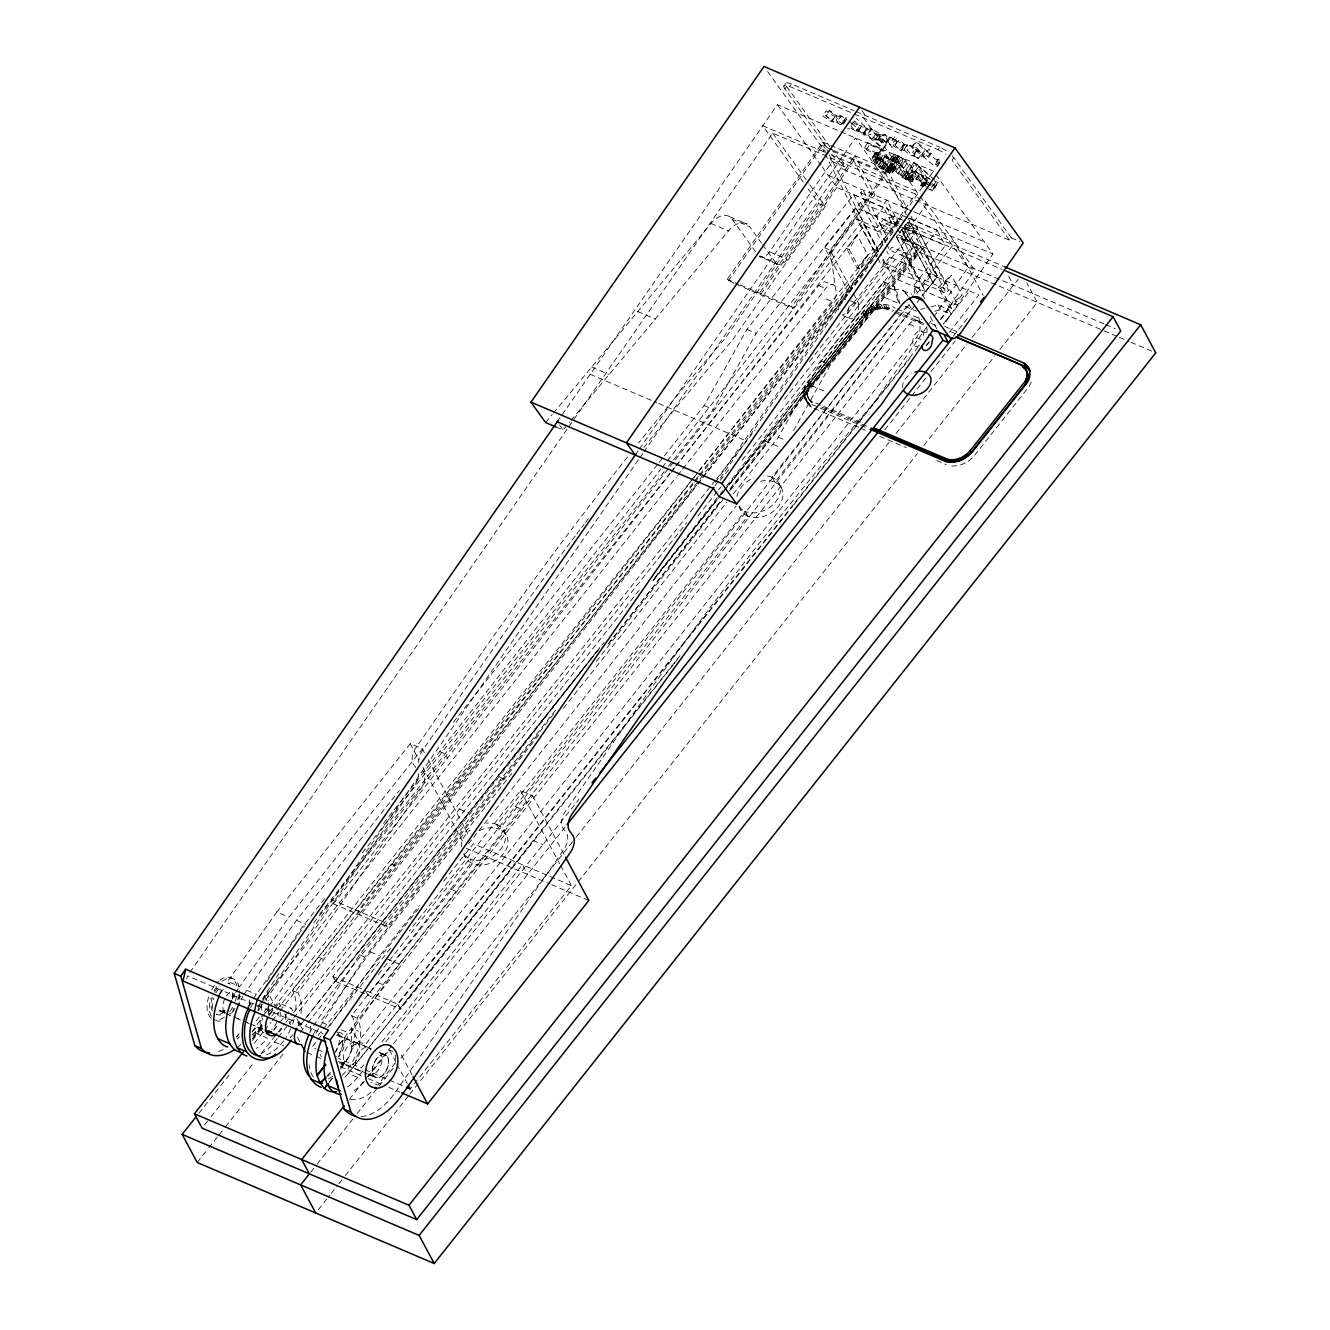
<?xml version="1.0" encoding="UTF-8"?>
<svg xmlns="http://www.w3.org/2000/svg" width="1330" height="1330" viewBox="0 0 1330 1330"><rect width="100%" height="100%" fill="white"/><g stroke="black" fill="none" stroke-linecap="round" stroke-linejoin="round"><path stroke-width="0.75" stroke-dasharray="5 3.75" d="M858.814 427.395L811.317 407.146C803.353 401.577 800.909 389.358 807.859 381.926L862.854 312.5C871.15 304.071 885.098 301.378 895.273 308.211M807.26 402.973L805.681 395.559L809.854 385.667L864.866 316.241C871.266 309.99 880.859 306.415 889.703 308.726L887.709 305.002M860.593 422.192L811.383 401.211C804.883 397.271 805.664 387.878 810.286 382.774L864.999 313.73C872.38 306.233 884.766 304.387 893.644 310.588M811.383 401.211L812.381 403.09C805.897 399.15 806.662 389.74 811.3 384.653L866.013 315.609C872.846 308.76 884.267 306.166 892.763 311.652M916.22 175.793C913.062 166.134 903.486 156.042 893.178 154.513L892.729 155.144C896.004 164.77 905.398 174.895 915.738 176.425L912.297 181.362C901.956 179.833 892.58 169.708 889.304 160.082L893.178 154.513M877.185 140.315L880.61 135.377M891.931 160.98C919.379 172.717 910.634 196.541 891.931 160.98C897.883 147.181 911.399 168.179 913.344 174.828L909.521 180.149M268.344 1002.803L268.56 1014.69L272.899 1008.872M351.586 1050.085L351.386 1028.173L909.238 324.154A11.205 6.55 -66.9 0 1 920.061 324.62L919.978 329.757A11.205 6.55 -66.9 0 1 916.403 337.537L351.586 1050.085A12.502 7.298 -66.9 0 1 347.612 1058.763L340.264 1068.14M926.927 332.716L927.01 327.579M676.371 465.716L864.334 225.618L879.246 232.019L885.68 223.806L893.012 221.462L893.61 216.275L903.851 220.63M730.12 488.642L918.099 248.544L903.137 242.21L909.554 233.98L916.885 231.636L917.484 226.449L905.547 221.345M186.815 979.079L187.53 975.854L322.891 1033.56M257.904 1011.133L258.968 1006.311M335.609 1052.529L337.853 1046.461L351.386 1028.173L358.335 1031.149M849.288 306.233L847.792 310.272A8.329 4.871 -66.9 0 1 842.422 314.911M1031.199 382.159L1029.287 386.315L974.275 455.741C968.09 463.222 957.733 467.661 948.091 465.45M889.92 172.667L893.66 166.184C889.521 163.457 891.682 161.695 894.807 165.136C898.914 170.09 889.055 176.042 885.115 170.755C873.394 166.267 864.982 147.913 884.666 163.058L888.091 158.12L881.84 150.007L869.571 144.787L867.775 142.775L864.35 147.73L866.146 149.725L878.399 154.945L884.666 163.058M888.091 158.12C862.621 140.298 883.968 170.007 895.805 167.663M248.361 1008.057L252.318 1000.343M312.866 1035.555L316.823 1027.857M892.364 172.601L896.021 167.264M859.812 269.242L849.238 249.508L857.152 234.994L867.725 254.728L859.812 269.242L857.135 268.095L846.545 248.378L857.152 234.994M664.318 455.924L704.185 405.584L746.911 329.391L853.561 194.695L883.436 207.414L891.582 222.609L898.415 225.585M673.579 459.864L713.445 409.524L756.172 333.331L855.589 207.763L876.204 216.541L884.35 231.719L891.183 234.629M733.312 494.012L778.366 437.188L821.125 361.012L920.643 235.493L900.061 226.699M793.578 430.504L830.369 364.969L937.135 230.323L836.919 187.48L822.09 166.832M253.282 998.847L304.52 925.979M218.851 994.923L222.526 990.268M266.831 981.49L300.381 929.57L325.95 896.902M262.143 999.362L278.918 973.41M313.681 1025.746L359.532 954.79L592.249 657.519M538.8 734.941L364.902 957.085L319.05 1028.04A38.753 22.643 -66.9 0 0 316.041 1033.227M927.958 184.155L923.037 182.06L915.339 171.354L918.781 166.416L926.461 177.106L920.692 185.336L923.818 186.433L920.826 181.612L915.738 178.952L919.163 173.997L923.752 175.959L920.31 180.897L915.738 178.952M919.163 173.997L924.267 176.674L927.426 181.229L924.117 180.398L924.633 181.113L935.821 185.884L932.397 190.822L920.692 185.336M783.852 86.234L785.565 83.757M826.928 147.397L784.949 88.96L786.662 86.5A12.502 3.392 34.8 0 1 791.3 83.94L854.093 110.706M784.949 88.96A12.502 3.392 34.8 0 1 789.588 86.4L791.3 83.94M557.22 421.826L777.435 104.688L933.444 171.188L992.945 253.98L944.25 324.104M189.891 972.446L567.744 428.277M568.941 426.564L772.663 133.166L915.555 194.08L920.327 200.73M733.994 283.323L727.178 279.333L822.854 142.044L887.376 169.542L907.725 209.791M728.308 280.896L821.641 146.483L825.431 148.096M854.242 121.13L848.823 128.96L847.642 128.528M776.953 263.972L759.496 256.524A12.502 7.298 -66.9 0 0 769.605 251.819L832.297 161.529L828.706 156.524M635.225 455.076L638.766 449.989M639.514 448.892L855.439 137.938L906.129 208.494M863.336 133.116L866.844 128.112L856.404 118.42M261.345 1002.887L642.739 453.613M643.936 451.901L844.101 163.623L840.793 159.018M258.569 1010.268L264.487 1001.739M265.668 1000.044L414.677 785.448A12.502 7.298 -66.9 0 0 418.285 773.611M808.008 188.677L818.715 203.59L725.382 338.003A2848.328 1664.345 -66.9 0 0 638.616 442.99M952.197 155.893A12.502 3.392 34.8 0 1 953.743 157.721L1011.315 237.837L1009.603 240.314L842.522 169.093L844.251 166.616L831.051 148.262M759.779 255.909L775.506 262.609A12.502 7.298 -66.9 0 0 787.077 259.267L836.919 187.48M252.135 1031.797L261.594 1018.165M262.775 1016.469L268.693 1007.957M269.874 1006.245L421.261 788.241A12.502 7.298 -66.9 0 0 423.422 771.832L421.211 768.757M809.737 184.754L825.282 206.383L731.949 340.796A2848.328 1664.345 -66.9 0 0 641.409 450.521M866.146 149.725L869.571 144.787M872.098 157.904L875.755 152.401M872.862 157.056L876.304 152.119M872.231 158.702L875.672 153.765M873.727 157.04L877.152 152.102M874.874 157.322L878.315 152.368M894.043 154.28L886.877 164.837L878.265 153.648L881.69 148.711L867.775 142.775M873.577 161.063L877.002 156.109M891.183 162.892L887.492 167.979L890.219 171.121L889.637 171.853L882.522 168.544L876.636 162.526L875.123 159.201L878.814 153.914L890.319 159.883L881.69 148.711M875.123 159.201L881.84 150.007M875.406 160.498L878.814 153.914M875.921 158.769L880.177 153.981M874.808 162.642L878.232 157.688M876.753 158.935L877.883 159.351L881.308 154.396M876.636 162.526L880.061 157.588L878.831 155.56M876.171 164.155L879.612 159.218M879.895 159.633L883.336 154.679M877.883 159.351L879.695 160.198L883.137 155.261M877.7 165.635L881.125 160.697M878.798 165.203L884.866 156.258M882.023 161.013L885.448 156.059M894.924 144.87L900.077 150.39C909.221 146.899 893.993 135.344 893.211 145.851L901.441 151.055L904.865 146.117C897.517 133.216 898.465 144.571 891.748 147.331C889.803 141.545 876.071 140.847 885.115 134.729L889.072 139.384L885.647 144.322L877.401 139.118M896.902 140.93C896.071 151.038 882.156 141.08 891.216 137.322L896.353 142.809M879.363 167.065L882.804 162.127M886.877 164.837L883.286 162.493L886.728 157.555M881.225 167.53L884.666 162.593L880.061 157.588M881.175 168.411L884.6 163.474M882.522 168.544L888.872 159.351M883.087 169.642L886.512 164.704M883.818 169.442L887.26 164.504L893.843 166.832M889.803 162.576L895.289 154.463M885.148 170.207L888.59 165.269M885.115 170.755L888.556 165.818M892.297 160.581L895.722 155.627M891.981 161.761L895.373 156.026M833.794 150.573L885.032 172.418L886.162 173.981L792.83 308.41L791.699 306.831L887.376 169.542M893.045 160.564L896.952 155.061M887.758 168.661L894.242 159.467M886.495 170.855L891.948 163.141M888.34 169.359L891.765 164.421M894.209 160.947L897.634 156.009M887.26 171.753L892.945 163.656M889.072 170.007L892.497 165.07M888.224 171.504L891.649 166.566M889.304 160.082L890.601 159.218L895.522 160.963L898.947 156.026M895.472 161.595L898.897 156.657M892.58 172.202L890.502 169.309L895.738 161.711M889.637 171.853L893.66 166.184M891.366 170.074L894.807 165.136M896.852 162.509L900.294 157.572M895.522 160.963L897.584 162.227L901.009 157.273M891.998 170.805L895.423 165.868M894.109 169.026L897.551 164.072M891.798 172.817L895.888 166.649M898.382 163.723L901.807 158.785M912.297 181.362L912.33 178.253L909.787 174.097L899.728 163.756L903.153 158.802M900.028 165.203L903.469 160.265M896.054 171.271L899.479 166.317M901.94 165.568L905.364 160.614M898.099 173.382L901.54 168.445M904.117 167.563L907.559 162.609M900.277 175.361L903.702 170.423M902.006 175.643L905.447 170.706L895.406 156.824M906.162 169.642L909.587 164.704M902.455 177.139L905.896 172.202M903.585 177.073L907.01 172.135L905.447 170.706M920.31 180.897L910.501 167.231L913.926 162.293L930.485 175.726M908.041 171.819L911.466 166.882M904.566 178.636L907.991 173.698M905.082 178.253L908.506 173.316L907.01 172.135M910.501 167.231L912.197 167.946L915.622 163.008M909.787 174.097L913.211 169.159M906.478 179.184L909.903 174.23L913.344 174.828M906.561 179.866L912.463 171.62M907.792 179.849L911.216 174.912M909.703 177.971L913.128 173.033M908.473 180.797L914.741 171.437M909.986 179.051L913.411 174.114M934.724 179.966L918.947 166.483L915.505 171.437L931.299 184.903M910.152 181.395L915.755 173.316M911.416 181.578L916.254 174.762M916.254 179.65L919.678 174.712M854.276 113.981L937.999 149.675L939.712 147.198A12.502 3.392 34.8 0 1 947.675 151.919M920.826 181.612L924.267 176.674M715.374 482.358L915.555 194.08M921.191 186.05L926.977 177.821L932.663 180.248M922.205 186L925.647 181.046M715.124 485.616L933.444 171.188M923.203 186.35L927.077 180.597L912.197 167.946M923.818 186.433L927.426 181.229M931.166 187.68L933.444 184.371L935.821 185.884M932.879 186.25L936.303 181.312M953.743 157.721L952.014 160.182L1009.603 240.314M932.397 190.822L935.323 185.169M934.907 187.613L937.916 182.077L934.907 187.613L923.535 182.775L926.362 186.682M926.811 326.848L874.824 401.71A2848.328 1664.345 -66.9 0 0 621.925 729.954L565.15 811.716A12.502 7.298 -66.9 0 0 562.989 828.125L566.297 832.73A12.502 7.298 -66.9 0 1 564.136 849.155L395.01 1092.711A56.159 32.818 -66.9 0 1 359.034 1116.552M927.991 325.135L932.712 318.336M933.909 316.64L968.157 267.297L921.524 202.393M940.476 319.433L974.74 270.09L923.569 198.901M243.789 994.857A43.192 25.237 -66.9 0 1 246.881 990.368L296.44 920.377L399.349 790.452M257.704 1006.843L262.193 1000.492M263.323 998.913L676.222 477.138M276.806 911.998L227.629 981.374L239.716 986.528L288.976 917.185L422.391 748.823L410.222 743.636L276.806 911.998L288.976 917.185M338.618 1056.785A43.192 25.237 -66.9 0 1 350.056 1033.56L399.233 964.184L532.648 795.822L520.479 790.635L409.258 930.983M511.95 773.279L370.372 951.881L320.646 1021.806L329.906 1025.746L379.632 955.838L419.532 905.497M236.507 1036.935L238.935 1033.676M252.584 1038.464L262.559 1025.513A12.502 7.298 -66.9 0 1 253.282 1025.114M329.358 1081.955L333.115 1077.101M340.596 1067.375L347.612 1058.763M903.137 242.21L900.792 237.954L907.21 229.724L917.484 226.449M383.506 823.403L660.977 468.975M662.257 467.345L666.097 462.441M667.377 460.812L856.62 219.068L876.902 227.763L879.246 232.019M319.666 914.092L328.51 902.787M553.662 714.027L387.163 926.727L333.381 903.802L331.037 899.546L668.907 467.994M670.187 466.365L674.027 461.46M675.308 459.831L861.99 221.362L878.382 251.121L297.77 992.745L299.416 995.638A38.753 22.643 -66.9 0 1 300.647 1015.937M333.381 903.802L669.971 473.879M671.251 472.25L675.091 467.345M893.61 216.275L883.336 219.55L876.902 227.763M252.351 1038.996L262.143 1026.511M295.775 1009.886A38.753 22.643 -66.9 0 0 294.046 993.344L292.384 990.451L692.714 479.132M693.994 477.487L697.834 472.599M699.115 470.953L873.012 248.826L856.62 219.068M698.217 476.339L357.936 911.017L360.28 915.273L696.737 485.5M699.497 474.71L895.273 224.637L899.18 223.39M698.017 483.871L701.858 478.966M703.138 477.337L878.033 253.93M654.892 577.486L718.832 495.807M720.112 494.178L725.232 487.644M726.513 486.015L915.755 244.288L921.125 246.565L937.517 276.324L922.172 295.925M608.658 643.803L721.176 500.063M596.339 661.442L722.922 499.731M730.602 489.939L921.125 246.565M340.447 1069.137A38.753 22.643 -66.9 0 0 353.198 1018.564L351.552 1015.671L909.122 303.44M916.802 293.631L932.147 274.03L915.755 244.288L900.792 237.954M342.043 1075.338A38.753 22.643 -66.9 0 0 358.568 1020.841L356.922 1017.965L915.772 304.088M917.052 302.459L920.892 297.554M329.258 1082.188L332.932 1077.516M368.127 1076.835L389.308 1049.968L392.782 1051.448M896.304 236.806L925.747 291.619L937.068 277.122L904.516 263.274L727.693 486.431L886.096 286.532L883.536 281.744L740.411 462.375M849.089 293.265L824.667 247.746L860.593 202.409L900.211 219.3M453.364 722.257L657.885 464.037M659.165 462.408L663.022 457.537M853.561 194.695L861.774 210.007L830.053 250.04L836.404 294.13A11.205 6.55 -66.9 0 1 832.846 301.91L696.305 474.278M362.309 852.863L667.145 467.977M668.425 466.365L672.282 461.493M313.697 922.937L674.426 467.678M675.723 466.049L818.731 285.584L824.384 281.711L833.112 284.736M876.204 216.541L883.436 207.414M677.502 475.508L681.376 470.637M682.656 469.008L825.664 288.527A11.205 6.55 -66.9 0 1 836.487 288.992M884.35 231.719L891.582 222.609L861.774 210.007M857.135 268.095L867.725 254.728M689.854 482.408L275.061 1005.962L267.829 992.463L268.244 1000.759M691.151 480.778L695.008 475.907M252.7 1036.004A41.446 24.223 -66.9 0 0 255.294 1032.961L262.791 1023.485M269.042 1015.588L274.047 1009.287M275.293 1007.708L279.051 1002.97L291.22 1008.157L293.115 1011.698M252.401 1040.542L262.725 1027.508M271.752 1016.12L275.626 1011.249M276.906 1009.62L693.412 483.97M694.709 482.341L698.582 477.453M699.863 475.824L894.575 230.09M198.885 1113.243L231.088 1072.579M254.279 1043.318L263.307 1031.93M264.587 1030.301L271.037 1022.172M272.318 1020.542L278.768 1012.413M280.048 1010.783L696.238 485.55M697.535 483.921L701.392 479.049M702.689 477.42L866.329 270.904M904.6 226.482L907.758 222.509L954.907 242.625L983.219 295.426M853.976 302.375L889.87 257.039L886.944 251.57M204.654 1124.864L209.808 1118.347M211.104 1116.718L253.648 1063.019M261.395 1053.244L276.856 1033.726M278.153 1032.097L284.603 1023.95M285.884 1022.338L292.334 1014.192M293.631 1012.562L715.291 480.413M716.587 478.783L755.274 429.956M809.421 361.61L906.146 239.55L901.341 230.589M914.907 293.448L913.627 285.651L945.331 245.618L903.552 227.812L896.254 236.79L908.207 241.894L915.439 232.767L908.191 219.267M904.516 263.274L895.256 259.333L784.584 399.067M293.83 1017.716L686.629 522.773M720.145 480.446L730.453 467.429M364.553 993.743L335.526 981.374L332.966 976.586L641.126 587.677M697.851 516.073L717.202 491.668M718.483 490.038L721.076 486.78M304.437 1019.861L299.283 1026.361L301.877 1023.169M305.734 1018.231L599.78 647.494M655.241 577.569L717.153 499.531M724.883 489.773L886.096 286.532L896.57 290.987L899.546 302.392M335.526 981.374L604.069 642.457M652.997 580.695L719.962 496.19M721.259 494.561L726.413 488.06M307.047 1016.669L600.329 647.394M653.113 580.745L717.469 499.465M722.622 492.964L726.479 488.093M197.189 1162.47L207.497 1149.453M208.777 1147.823L217.804 1136.452M219.101 1134.822L224.255 1128.322M225.535 1126.693L283.523 1053.51M300.264 1032.379L306.715 1024.25M307.995 1022.62L556.688 708.774M608.226 643.72L721.608 500.629M729.339 490.87L918.747 251.835L904.633 225.501M563.438 708.341L726.878 502.142M468.443 843.802L472.3 838.931M473.58 837.302L736.138 506.082M318.086 1035.472L321.96 1030.584M323.257 1028.955L418.651 908.54M321.162 1035.787L312.151 1047.176L315.908 1048.788M327.612 1027.658L390.787 947.924M443.655 881.208L473.314 843.785L571.401 885.597L410.238 1089.004M924.849 298.868L918.997 287.945L954.907 242.625M464.037 853.245A23.192 17.057 -28.2 0 0 472.316 863.453L472.582 863.536A23.192 17.057 -28.2 0 0 503.372 853.86A23.192 17.057 -28.2 0 0 499.581 829.405L496.755 824.55L744.95 511.302A23.192 17.057 -28.2 0 0 773.894 503.787A23.192 17.057 -28.2 0 0 776.038 479.648L772.015 477.154L909.188 304.504M378.501 974.242L469.756 858.681A23.192 17.057 -28.2 0 1 463.705 853.96M479.415 830.552A23.192 17.057 -28.2 0 1 499.382 829.322L747.793 516.206L745.232 511.418A23.192 17.057 -28.2 0 1 738.383 505.45L740.943 510.221M760.544 481.31A23.192 17.057 -28.2 0 1 769.904 480.729L774.858 482.058L911.765 309.275L908.922 304.387M951.449 308.311L940.859 288.577L951.465 275.194L962.039 294.928L951.449 308.311L948.755 307.163L938.182 287.43L951.465 275.194M918.199 347.014L365.434 1044.499L358.502 1041.54L351.253 1028.024M672.847 665.266L400.563 1009.104L398.003 1004.316L792.564 506.364M793.844 504.752L909.886 358.285M940.842 319.233L948.573 309.474L938.099 305.002L926.461 307.912M680.079 655.607L348.31 1073.393A41.446 24.223 -66.9 0 1 344.354 1077.865M929.188 341.893L925.314 346.764L929.238 341.877M948.573 309.474L951.133 314.246L943.386 324.005L969.57 291.004M674.127 663.637L678.001 658.766M363.772 1064.831L361.195 1068.09L338.551 1058.447M381.81 1042.055L522.357 864.7L527.578 874.442M385.883 1041.806L579.082 799.147M949.321 332.184L978.83 294.961L937.035 277.106L925.481 291.503L896.254 236.79M953.411 336.091L967.525 318.286M349.374 1099.345L366.116 1078.198M366.415 1077.832L565.849 826.13M884.832 429.839L910.452 397.487M911.732 395.875L925.83 378.086M930.95 371.619L955.306 340.896M395.226 1063.052L377.72 1085.147L370.804 1082.204M310.671 1172.229L315.825 1165.712M317.122 1164.099L355.808 1115.272M357.088 1113.642L377.72 1087.608M379.017 1085.978L394.495 1066.444M400.929 1058.314L575.026 838.615M576.306 836.986L890.95 439.898M896.104 433.381L967.026 343.888M972.18 337.371L1018.448 278.984M318.269 1209.735L329.873 1195.088M331.153 1193.476L337.604 1185.346M338.884 1183.717L344.038 1177.216M345.334 1175.587L408.476 1095.903M409.756 1094.274L917.434 453.58M923.868 445.45L994.74 356.008M999.894 349.507L1037.267 302.342L1026.91 283.041M273.647 1030.218L278.668 1023.917M279.915 1022.338L291.22 1008.157M260.68 1053.875A41.446 24.223 -66.9 0 0 274.545 1041.955L277.122 1038.713M278.402 1037.101L292.55 1019.329M362.708 1070.883L357.571 1077.333L348.31 1073.393L533.696 840.76L542.956 844.716M236.557 1037.134L239.018 1034.058M885.88 242.659L860.643 192.75L862.987 189.874L887.742 238.818M896.686 226.965L884.533 202.941L886.877 200.065L900.709 227.43M889.62 250.04L891.965 247.164L915.855 257.355L913.511 260.231L889.62 250.04L886.811 244.504M911.432 217.106L948.44 290.289L946.096 293.165L881.591 265.668L883.918 262.791L882.073 259.134M545.599 422.541L552.199 414.611M553.513 413.031L711.018 223.473A25.004 14.613 -66.9 0 1 732.248 219.267L749.704 226.715L761.442 243.041M556.09 427.013L563.072 429.989L569.656 422.059M570.986 420.48L728.491 230.905A25.004 14.613 -66.9 0 1 749.704 226.715M719.098 496.489L723.055 491.734M724.368 490.155L884.5 297.421A25.004 14.613 -66.9 0 1 905.73 293.215L909.221 294.711M252.151 1031.914L256.274 1027.608L261.827 1029.969M326.964 1075.903L331.07 1071.598M298.535 1025.53L300.53 1023.535M268.893 1011.681L273.83 1007.109M948.755 307.163L962.039 294.928M237.089 1047.674L241.578 1043.767M252.068 1034.64L262.559 1025.513M327.596 1076.552L330.605 1073.942M341.095 1064.815L345.584 1060.891A12.502 7.298 -66.9 0 1 339.3 1063.003M351.918 1047.076L358.502 1041.54M836.038 116.259L832.746 115.644L826.13 110.856L822.705 115.793L829.421 120.814L833.511 122.111L836.936 116.275L830.552 110.889L829.056 110.739L825.631 115.693L831.965 121.047L835.423 115.943L829.538 111.022L826.096 115.959L832.613 121.196C833.528 109.26 849.188 120.897 840.261 124.887L836.188 120.166L839.629 115.228L846.429 118.802L842.987 123.74L842.289 122.759L845.714 117.821L847.177 117.988M880.144 135.061L875.672 133.549L871.898 129.11L868.008 133.715L871.449 128.777L880.111 133.781L881.059 135.976L877.617 140.914L872.28 138.669L875.705 133.732L884.018 140.082L887.177 143.607L883.253 148.86L859.13 129.559L862.555 124.621L867.875 130.34L864.434 135.278L856.254 130.107L859.845 125.12L866.512 129.658M887.492 167.979L890.502 169.309M896.653 140.914L889.82 136.624L886.395 141.562L887.093 142.543L890.535 137.605L883.735 134.031L880.31 138.968L884.367 143.69C893.295 139.7 877.634 128.046 876.719 139.999L871.3 134.862L868.457 134.047M844.035 123.274L847.094 118.52L852.247 124.006M894.89 222.825L899.279 221.412M906.811 227.912L911.216 226.499M847.493 291.519L848.972 291.054M920.643 309.375L924.516 308.41M934.84 311.253L940.676 309.79L951.133 314.246M866.761 128.162L875.489 134.264L872.048 139.201L865.032 132.136M772.281 477.287L767.344 475.957A23.192 17.057 -28.2 0 0 763.703 475.758M496.755 824.55L497.021 824.617A23.192 17.057 -28.2 0 1 500.812 849.072A23.192 17.057 -28.2 0 1 469.956 858.764L472.582 863.536L367.895 995.173L400.563 1009.104M897.933 234.629L906.279 238.17L903.935 233.914L899.18 231.886M897.168 309.009L921.79 319.466M931.249 323.473L936.935 325.883M950.185 331.519L955.854 333.93M895.389 311.137L923.835 323.406M894.641 312.45L924.849 325.268M855.988 111.52L939.712 147.198M789.588 86.4L852.38 113.166M854.542 121.18L860.759 127.314L857.335 132.252L849.105 127.048M864.35 147.73L878.265 153.648M926.461 177.106L929.737 178.503M934.558 181.063L938.348 182.675M930.019 189.326L931.881 190.124M831.898 149.775L820.51 144.92L824.234 152.268M833.029 151.337L886.162 173.981M823.669 151.72L762.788 125.768L803.237 182.06M831.283 154.962L918.814 192.268M832.297 161.529L844.251 166.616M1011.315 237.837L1019.844 241.478M828.125 175.244L911.848 210.921M913.743 211.736L984.15 241.744M860.643 192.75L884.533 202.941M909.221 218.303L992.945 253.98M905.597 224.554L1004.998 266.931M893.012 221.462L899.828 224.371M904.932 226.549L916.885 231.636M904.101 227.613L1001.989 269.342M883.336 219.55L900.393 226.815M902.089 227.546L907.21 229.724M885.68 223.806L894.226 227.447M901.025 230.356L909.554 233.98M906.146 239.55L1103.817 323.822M1105.696 324.62L1115.122 328.626M818.715 203.59L825.282 206.383M968.157 267.297L974.74 270.09M918.747 251.835L1102.254 330.056M1104.166 330.871L1117.533 336.573M1119.444 337.388L1129.004 341.461M1130.916 342.276L1155.77 352.866M873.012 248.826L878.382 251.121M932.147 274.03L937.517 276.324M889.87 257.039L895.256 259.333M883.918 262.791L948.44 290.289M846.545 248.378L849.238 249.508M938.182 287.43L940.859 288.577M824.667 247.746L830.053 250.04L851.533 290.09M918.997 287.945L913.627 285.651L918.498 294.761M883.536 281.744L894.009 286.216L896.57 290.987M729.621 216.724L747.094 224.172M903.103 290.688L911.848 294.412M894.009 286.216L897.467 299.499L900.759 300.896M711.018 223.473L728.491 230.905M884.5 297.421L900.227 304.121M905.065 306.432L916.503 311.303M769.605 251.819L787.077 259.267M944.832 326.515L957.068 331.735M916.686 320.364L923.635 323.34M818.731 285.584L825.664 288.527M909.238 324.154L916.171 327.113M921.108 330.904L926.661 333.265M850.535 300.829L859.346 304.653L852.513 291.918M825.897 298.967L832.846 301.927M916.403 337.537L923.352 340.513M842.937 315.642L850.352 318.801M727.178 279.333L738.566 284.188M740.461 284.986L791.699 306.831M735.906 284.138L792.83 308.41M746.911 329.391L756.172 333.331M821.125 361.012L830.369 364.969M637.802 311.569L655.274 319.017M811.3 385.534L827.011 392.234M821.84 407.113L869.172 427.296M805.265 399.249L809.305 403.406L858.698 424.47M860.61 425.284L868.207 428.509M860.71 428.21L866.412 430.637M879.712 436.307L906.295 447.645M936.702 460.596L946.195 464.652M704.185 405.584L713.445 409.524M778.366 437.188L785.764 440.346M591.7 367.063L609.173 374.511M765.199 441.011L779.164 446.963M590.221 374.295L656.804 402.691M658.716 403.505L746.23 440.812M439.764 751.533L445.134 753.827L447.479 758.083M504.269 779.031L498.9 776.737L501.244 780.993M456.157 781.292L461.527 783.586M515.292 806.495L520.662 808.79M459.764 809.255L469.025 813.195M466.365 848.341L549.839 883.918M551.684 884.716L588.791 900.526M391.502 863.868L396.872 866.163M450.637 889.088L456.007 891.366M331.037 899.546L384.819 922.471L387.163 926.727M296.44 920.377L305.701 924.317M370.372 951.881L379.632 955.838M387.063 958.997L399.233 964.184M359.532 954.79L364.902 957.085M318.435 957.201L323.805 959.479M377.587 982.404L382.957 984.699M332.966 976.586L361.793 988.888M367.246 991.216L398.003 1004.316M292.384 990.451L297.77 992.745M351.552 1015.671L356.922 1017.965M229.94 977.434L232.268 978.431M341.428 1029.869L350.056 1033.56M246.881 990.368L256.141 994.308M355.975 1042.255L368.061 1047.408M385.8 1055.089A12.286 7.182 -66.9 0 0 372.45 1068.456A12.286 7.182 -66.9 0 0 383.19 1074.856A12.286 7.182 -66.9 0 0 385.8 1055.089L379.233 1052.279A12.286 7.182 -66.9 0 1 379.366 1068.439A12.286 7.182 -66.9 0 1 367.163 1073.044M337.122 1034.441L371.369 1049.038M378.984 1052.296L384.686 1054.723M338.651 1035.654L347.911 1039.595M317.803 1049.586L323.456 1052.013M364.969 1069.702L387.595 1079.345M389.49 1080.143L404.569 1086.577M220.265 1011.049L224.072 1012.679M225.967 1013.493L231.686 1015.921M233.581 1016.735L241.196 1019.977M243.091 1020.792L248.81 1023.219M250.705 1024.034L262.126 1028.905M338.236 1061.34L376.29 1077.566M219.134 1010.667L224.072 1012.778M368.593 1074.374L375.16 1077.184M240.464 1020.093L237.023 1018.614A12.502 7.298 -66.9 0 0 241.146 1017.982M347.363 1065.646L359.449 1070.8M307.047 1052.529L314.478 1055.688M316.324 1056.486L321.893 1058.846M340.447 1066.76L362.708 1076.253M368.26 1078.613L381.245 1084.149M388.676 1087.325L399.798 1092.063M255.294 1032.961L267.38 1038.115A41.446 24.223 -66.9 0 1 256.391 1048.373M274.545 1041.955L283.805 1045.895M892.546 232.334L882.405 227.995L880.061 223.739L891.998 228.843L894.342 233.099M932.214 183.789L933.444 184.371M879.695 160.198L883.286 162.493M774.575 481.942L778.599 484.436A23.192 17.057 -28.2 0 1 776.454 508.559A23.192 17.057 -28.2 0 1 747.51 516.09L744.95 511.302M497.021 824.667L496.805 824.534A23.192 17.057 -28.2 0 0 486.331 823.137M908.506 173.316L909.903 174.23M887.26 164.504L884.666 162.593M897.584 162.227L899.728 163.756M843.303 124.172L837.584 120.864L841.009 115.926L844.966 120.581L841.541 125.519L833.295 120.315M852.796 122.127L859.396 126.649L855.971 131.587L850.801 126.067M852.081 123.225L863.07 134.613L868.457 127.198L871.449 129.442M913.926 162.293L923.752 175.959M861.89 110.54L865.498 115.56L863.785 118.038L918.88 194.695M920.077 196.358L926.062 204.704L914.924 220.73L911.632 216.142M786.662 86.5L829.854 146.583M831.732 154.064L842.522 169.093M767.61 71.504L827.509 154.862M777.435 104.688L820.876 165.153M905.73 293.215L908.074 296.49M772.663 133.166L808.54 183.091M762.605 244.67L775.506 262.609M732.248 219.267L755.689 251.902M559.564 425.085L563.072 429.989M415.741 767.493L413.547 764.418A12.502 7.298 -66.9 0 1 415.708 748.009L472.466 666.247A2848.328 1664.345 -66.9 0 1 628.558 455.641M400.064 1008.489L397.82 1004.233M333.148 976.669L335.459 980.942M264.504 996.303L267.214 1001.34M1008.639 276.324L1013.46 285.302M937.135 230.323L945.331 245.618M920.643 235.493L958.132 305.418L893.095 277.704L880.593 254.379M907.758 222.509L937.068 277.122M901.873 230.073L908.207 241.894M938.099 305.002L940.676 309.79M930.219 316.607L937.052 329.358M860.593 202.409L883.037 244.288M855.589 207.763L879.629 252.6M897.467 299.499L900.044 304.287M885.481 304.504L887.492 308.244M886.096 307.38L887.093 309.258M883.22 304.287L885.231 308.011M884.267 306.981L885.265 308.843M880.876 304.287L883.336 308.66M880.327 306.798L881.325 308.66M878.482 304.553L880.477 308.277M878.265 307.014L879.263 308.893M876.054 305.036L878.066 308.776M876.204 307.446L877.202 309.308M873.644 305.767L875.655 309.508M874.142 308.061L875.14 309.923M871.283 306.715L873.295 310.455M872.114 308.876L873.128 310.738M869.005 307.862L871.167 311.719M868.324 311.004L869.321 312.882M866.844 309.208L868.839 312.949M866.595 312.301L867.592 314.179M864.816 310.738L866.827 314.478M864.999 313.73L866.013 315.609M862.854 312.5L864.866 316.241M810.286 382.774L811.3 384.653M807.859 381.926L809.854 385.667M808.158 386.132L809.155 387.994M807.41 387.878L808.407 389.74M805.481 385.634L807.493 389.374M806.894 389.624L807.909 391.502M804.583 387.745L807.626 393.231M806.612 393.065L807.609 394.927M810.053 400.197L811.051 402.076M806.828 394.711L807.825 396.573M803.985 389.79L805.997 393.53M807.293 396.257L809.904 400.895M803.669 391.818L805.681 395.559M809.305 403.406L811.317 407.146M803.653 393.813L805.648 397.554M807.659 402.159L809.671 405.899M803.902 395.725L805.913 399.466M804.451 397.554L808.341 404.519M778.865 483.139L781.425 487.927M772.015 477.154L774.858 482.058M532.648 795.822L564.585 855.389M520.479 790.635L559.647 863.685M560.628 865.514L571.401 885.597M503.87 830.602L506.431 835.373M422.391 748.823L424.337 752.481M428.26 759.779L468.409 834.658M410.222 743.636L418.933 759.879M422.807 767.111L463.455 842.921M463.754 854.292L465.467 857.484M401.477 1055.156L412.134 1075.022M365.334 990.401L368.177 995.289M389.308 1049.968L395.974 1062.387M396.922 1064.166L407.379 1083.667M296.923 1018.797L302.625 1029.437M279.051 1002.97L280.979 1006.577M284.853 1013.809L290.672 1024.649M297.454 1037.284L300.364 1042.703M885.032 172.418L906.395 214.662M907.326 216.491L946.096 293.165M901.64 229.242L915.855 257.355M897.617 228.81L913.511 260.231M822.854 142.044L828.407 153.017M829.338 154.845L878.365 251.819M825.165 154.114L877.002 256.624M877.916 258.436L881.591 265.668M918.764 316.823L920.061 324.62M937.999 149.675A12.502 3.392 34.8 0 1 945.963 154.396M239.383 1036.835A56.159 32.818 -66.9 0 1 237.189 1039.162M223.307 1049.536A56.159 32.818 -66.9 0 1 215.526 1052.313M232.617 994.424A12.286 7.182 -66.9 0 1 232.501 997.301M225.086 1010.052A12.286 7.182 -66.9 0 1 217.721 1009.337M219.849 993.194A12.286 7.182 -66.9 0 1 223.839 989.204M418.684 762.639A12.502 7.298 -66.9 0 1 422.275 750.802L479.049 669.057A2848.328 1664.345 -66.9 0 1 575.508 535.658M576.738 534.028A2848.328 1664.345 -66.9 0 1 580.429 529.14M581.659 527.511A2848.328 1664.345 -66.9 0 1 584.136 524.269M585.366 522.64A2848.328 1664.345 -66.9 0 1 589.057 517.769M238.735 994.707A12.286 7.182 -66.9 0 1 239.068 1000.093M231.653 1012.845A12.286 7.182 -66.9 0 1 229.525 1013.842M224.288 1012.147A12.286 7.182 -66.9 0 1 224.82 998.73M226.416 996.004A12.286 7.182 -66.9 0 1 230.406 991.997M280.181 1012.064A15.096 8.828 -66.9 0 1 279.5 1019.229M276.324 1026.378A15.096 8.828 -66.9 0 1 274.047 1029.32M264.088 1032.928A15.096 8.828 -66.9 0 1 262.243 1015.322M264.105 1011.881A15.096 8.828 -66.9 0 1 268.909 1006.677M299.4 1021.689A38.753 22.643 -66.9 0 1 298.236 1025.513M285.551 1014.358A15.096 8.828 -66.9 0 1 284.869 1021.523M281.694 1028.672A15.096 8.828 -66.9 0 1 279.433 1031.615M269.475 1014.175A15.096 8.828 -66.9 0 1 274.279 1008.971M294.03 1019.395A38.753 22.643 -66.9 0 1 291.453 1027.043M290.655 1028.888A38.753 22.643 -66.9 0 1 285.9 1037.733M283.672 1040.925A38.753 22.643 -66.9 0 1 263.523 1055.588M250.622 1007.542A38.753 22.643 -66.9 0 1 254.529 1000.542M338.585 1032.329A15.096 8.828 -66.9 0 1 344.786 1041.257A15.096 8.828 -66.9 0 1 338.585 1056.835M332.716 1076.286A38.753 22.643 -66.9 0 1 327.662 1079.212M309.774 1032.762A38.753 22.643 -66.9 0 1 312.65 1027.425M337.338 1031.997A15.096 8.828 -66.9 0 1 335.476 1051.598M321.394 1056.685A15.096 8.828 -66.9 0 1 320.081 1054.391M313.298 1077.034A38.753 22.643 -66.9 0 1 310.921 1072.429M309.84 1068.788A38.753 22.643 -66.9 0 1 309.175 1064.781M339.599 1043.834A12.502 7.298 -66.9 0 1 351.685 1044.349M357.571 1077.333A41.446 24.223 -66.9 0 1 346.581 1087.608M336.673 1035.555A12.502 7.298 -66.9 0 1 342.658 1043.119A12.502 7.298 -66.9 0 1 336.324 1056.951M919.545 345.102A8.329 4.871 -66.9 0 1 912.696 342.159A8.329 4.871 -66.9 0 1 918.83 331.103A8.329 4.871 -66.9 0 1 923.552 337.887M267.862 1006.71A12.502 7.298 -66.9 0 1 268.66 1008.955M258.602 1006.311A12.502 7.298 -66.9 0 1 262.908 1004.117M277.92 1012.895A12.502 7.298 -66.9 0 1 278.153 1015.621M276.956 1021.723A12.502 7.298 -66.9 0 1 271.819 1029.453M262.542 1029.054A12.502 7.298 -66.9 0 1 262.725 1017.982M265.834 1012.379A12.502 7.298 -66.9 0 1 272.151 1008.057M241.013 999.678A43.192 25.237 -66.9 0 1 242.825 996.436M747.793 516.206A23.192 17.057 -28.2 0 1 739.513 505.982M838.415 309.873A8.329 4.871 -66.9 0 1 846.828 299.25M461.327 846.927A23.192 17.057 -28.2 0 1 470.055 830.053M737.003 496.489A23.192 17.057 -28.2 0 1 754.193 477.719M232.351 992.845A12.203 7.132 -66.9 0 1 232.268 998.431M224.304 1010.434A12.203 7.132 -66.9 0 1 217.355 1008.622M310.356 1026.095A12.203 7.132 -66.9 0 1 310.272 1031.681M222.16 981.208A22.643 13.234 -66.9 0 1 239.533 991.964M239.45 993.726A22.643 13.234 -66.9 0 1 237.987 1001.158M234.895 1008.389A22.643 13.234 -66.9 0 1 229.309 1015.854M220.248 1020.991A22.643 13.234 -66.9 0 1 216.657 1020.825M211.254 1016.286A22.643 13.234 -66.9 0 1 210.938 998.099M214.03 990.867A22.643 13.234 -66.9 0 1 217.206 986.095M219.816 980.21A22.643 13.234 -66.9 0 1 236.757 986.029M236.607 996.419A22.643 13.234 -66.9 0 1 235.011 1002.022M232.55 1007.392A22.643 13.234 -66.9 0 1 229.392 1012.163M224.438 1017.051A22.643 13.234 -66.9 0 1 214.313 1019.827M211.254 1018.231A22.643 13.234 -66.9 0 1 209.242 995.239M211.703 989.869A22.643 13.234 -66.9 0 1 218.536 981.241M233.166 993.011A16.592 9.692 -66.9 0 1 232.035 999.761M224.753 1011.365A16.592 9.692 -66.9 0 1 216.408 1014.158L217.804 1014.757A16.592 9.692 -66.9 0 0 226.15 1011.964M212.451 1010.85A16.592 9.692 -66.9 0 1 212.218 997.517M214.496 992.213A16.592 9.692 -66.9 0 1 219.5 985.896M230.09 984.266A16.592 9.692 -66.9 0 0 227.846 983.103L229.242 983.701A16.592 9.692 -66.9 0 0 226.615 983.585M234.562 993.61A16.592 9.692 -66.9 0 1 234.13 997.6M212.8 1008.456A16.592 9.692 -66.9 0 1 213.615 998.099M215.892 992.812A16.592 9.692 -66.9 0 1 218.203 989.304M395.376 1055.106A22.643 13.234 -66.9 0 1 394.944 1063.917M364.353 1081.539A41.446 24.223 -66.9 0 1 351.768 1091.93M371.004 1092.196A41.446 24.223 -66.9 0 1 350.139 1099.178M361.428 1070.883A12.502 7.298 -66.9 0 1 357.255 1055.721A12.502 7.298 -66.9 0 1 371.037 1049.902M232.201 999.196A43.192 25.237 -66.9 0 1 233.847 995.838M235.659 992.596A43.192 25.237 -66.9 0 1 239.716 986.528M220.098 994.059A43.192 25.237 -66.9 0 1 221.761 990.684M249.408 999.961A12.502 7.298 -66.9 0 1 249.309 1005.696M233.016 1011.149A12.502 7.298 -66.9 0 1 233.332 1008.14M237.322 999.445A12.502 7.298 -66.9 0 1 241.495 995.838M261.495 1005.114A12.502 7.298 -66.9 0 1 261.395 1010.85M259.167 1016.901A12.502 7.298 -66.9 0 1 255.393 1021.656M249.109 1023.767A12.502 7.298 -66.9 0 1 247.413 1022.886M247.663 1007.226A12.502 7.298 -66.9 0 1 253.581 1000.991M902.688 387.678A14.996 11.022 -28.2 0 1 911.466 373.597M927.758 156.691L931.183 152.551C923.735 152.983 917.085 134.347 912.064 147.464L933.278 165.086L937.367 166.383L940.809 161.445L938.132 158.968L934.691 163.906L936.337 164.953L939.778 160.016L938.681 159.201L935.239 164.139L936.935 166.067L940.36 161.113L934.541 158.636L926.511 151.005L923.07 155.942L928.207 157.838L931.648 152.9L928.905 149.076L925.231 154.014L927.758 156.691M900.476 148.81L904.151 150.506L907.575 145.569L907.093 144.405L904.184 150.074L909.138 154.363L913.777 156.325L917.218 151.371L916.603 150.523L913.161 155.477L918.481 158.785L919.861 158.918L923.286 153.964L915.988 147.48L912.546 152.435L918.498 158.237L921.923 153.299L910.684 145.186L907.243 150.124L912.413 155.643C922.155 153.033 902.754 136.99 902.854 148.212L903.718 150.224L907.143 145.286L903.901 143.873L900.476 148.81M376.54 1058.796L374.861 1061.44A12.203 7.132 -66.9 0 0 373.381 1075.122A12.203 7.132 -66.9 0 0 382.425 1075.505L386.099 1070.85A12.203 7.132 -66.9 0 0 387.595 1057.167A12.203 7.132 -66.9 0 0 378.551 1056.785L376.54 1058.796M852.779 158.669L759.447 293.082L760.561 294.645L853.91 160.232L852.779 158.669L855.107 155.793L874.924 194.961L872.58 197.838L852.779 158.669M877.9 135.943L874.475 140.88L883.286 148.295L886.711 143.341L877.9 135.943M894.741 136.674L891.3 141.612L893.029 142.892L897.018 137.638L894.741 136.674M915.971 142.792C907.127 148.694 919.861 149.226 921.607 154.928L925.032 149.991L915.971 142.792M292.833 1034.507L290.256 1037.749L292.833 1034.524M903.901 252.268L901.557 255.144L913.843 279.416L916.187 276.54L903.901 252.268M932.879 282.425L903.552 227.812L932.845 282.409M854.542 317.388A8.329 4.871 -66.9 0 0 857.235 303.772A8.329 4.871 -66.9 0 0 847.908 311.802A8.329 4.871 -66.9 0 0 854.542 317.388M353.647 1063.551A12.502 7.298 -66.9 0 0 357.67 1043.136A12.502 7.298 -66.9 0 0 343.672 1055.172A12.502 7.298 -66.9 0 0 353.647 1063.551"/><path stroke-width="1.5" d="M873.843 427.844L947.675 459.315C955.938 461.161 964.782 457.304 970.052 450.887L1024.748 381.826C1028.306 376.656 1027.741 368.476 1021.839 365.251L955.921 337.022M870.103 429.324L946.096 461.726C955.239 463.887 965.098 459.814 971.05 452.749L1025.763 383.705C1029.304 378.518 1028.738 370.339 1022.837 367.113L1021.839 365.251M354.844 1115.97A56.159 32.818 -66.9 0 1 344.304 1109.32L323.689 1037.084L328.51 1030.118L185.635 969.221L183.025 981.025L325.9 1041.939M254.462 1011.482L257.072 999.661L635.956 454.012M248.361 1008.057C239.666 1024.998 236.989 1058.963 262.825 1060.21A41.446 24.223 -66.9 0 0 275.692 1054.091M312.866 1035.555C305.335 1051.731 301.461 1078.647 321.129 1087.441M556.09 427.013L545.599 422.541L530.953 402.142L764.019 66.5L954.973 147.896L1023.252 242.925L960.559 333.215A12.502 7.298 -66.9 0 1 949.005 336.573L931.532 329.125L909.255 298.12M209.591 1052.845A56.159 32.818 -66.9 0 1 194.862 1045.613L174.23 973.377L557.918 420.812M234.595 1049.619A56.159 32.818 -66.9 0 1 201.429 1048.406L180.797 976.17L185.635 969.221M859.496 107.198L626.43 442.84L635.225 455.076M933.377 329.641L881.391 404.503A2848.328 1664.345 -66.9 0 0 628.492 732.764L571.734 814.509A12.502 7.298 -66.9 0 0 569.556 830.934L572.864 835.539A12.502 7.298 -66.9 0 1 570.703 851.948L401.594 1095.504A56.159 32.818 -66.9 0 1 350.887 1112.113L330.256 1039.877L713.944 487.312M949.005 336.573L923.203 300.663A25.004 14.613 -66.9 0 0 901.973 304.869L736.571 503.937L721.907 483.538L954.973 147.896M325.584 1064.15L317.105 1075.604L320.114 1083.069L324.37 1088.439A41.446 24.223 -66.9 0 0 336.59 1091.647M328.111 1083.584L324.37 1088.439L328.045 1083.751M1005.763 270.954L1113.077 316.69L1120.758 331.037L416.689 1219.593L202.077 1128.106L194.38 1113.775L243.373 1051.93M1004.998 266.931L1140.708 324.769L1155.77 352.866L434.212 1263.5L197.189 1162.47L182.127 1134.374L196.308 1116.485M591.983 782.871L595.857 778M599.714 773.112L942.904 340.281L938.016 331.17M942.904 340.281L948.273 342.575L952.13 337.72M980.36 302.093L984.2 297.238M344.221 1105.845L301.694 1159.511L309.375 1173.858L300.63 1184.897L315.692 1212.977M567.145 824.5L877.7 432.566M952.795 337.787L879.529 430.272L880.527 432.134M401.66 1092.861L427.628 1103.917L588.791 900.526L565.549 857.202M416.689 1219.593L409.008 1205.263L1113.077 316.69M434.212 1263.5L419.15 1235.404L1140.708 324.769M325.75 1064.831L317.105 1075.604A43.192 25.237 -66.9 0 1 321.611 1040.16M310.854 1079.112L320.114 1083.069L325.584 1077.333M320.114 1083.069L326.099 1077.849M962.604 459.582L972.263 452.017L1027.275 382.591C1031.498 376.49 1030.85 366.831 1023.867 363.04L957.75 334.728M871.067 428.094L948.672 461.178L958.631 460.862L960.692 460.197L959.678 458.318M375.01 1088.339C393.314 1088.821 406.897 1056.452 390.621 1045.929M912.713 296.208L923.203 300.663M530.953 402.142L721.907 483.538M557.22 421.826L713.229 488.326L719.098 496.489L736.571 503.937M174.23 973.377L180.797 976.17M323.689 1037.084L330.256 1039.877M406.465 1087.391L410.238 1089.004L408.327 1085.446M265.934 1030.517L298.269 1044.316M219.334 995.788A43.192 25.237 -66.9 0 0 217.837 1038.68L229.924 1043.834A41.446 24.223 -66.9 0 0 239.799 1052.13M327.646 1048.073A43.192 25.237 -66.9 0 0 328.178 1085.712L340.264 1090.866M239.367 1003.053A43.192 25.237 -66.9 0 0 234.097 1040.21L237.089 1047.674L246.349 1051.614M194.862 1045.613L201.429 1048.406M344.304 1109.32L350.887 1112.113M194.38 1113.775L409.008 1205.263M182.127 1134.374L419.15 1235.404M957.866 337.654L1025.879 366.781L1030.085 370.771M237.089 1047.674L241.345 1053.044A41.446 24.223 -66.9 0 0 246.964 1055.987M1028.09 367.047L1030.301 371.186M1026.943 365.534L1028.938 369.275M1025.546 364.221L1027.541 367.945M1023.867 363.04L1025.879 366.781M1025.397 368.643L1027.142 371.918M1024.416 367.346L1025.413 369.225M1026.677 371.585L1027.674 373.447M1023.219 366.216L1024.216 368.094M1026.96 373.198L1027.957 375.077M1026.993 374.894L1028.007 376.756M1026.793 376.623L1027.791 378.485M1026.344 378.368L1027.342 380.23M1025.663 380.114L1026.66 381.993M1024.748 381.826L1025.763 383.705M944.366 335.293L948.273 342.575M970.052 450.887L971.05 452.749M967.126 453.912L968.14 455.774M965.447 455.242L966.445 457.104M963.618 456.439L964.616 458.301M961.69 457.47L962.687 459.332M957.633 459L958.631 460.862M955.572 459.465L956.569 461.327M953.51 459.731L954.508 461.61M951.482 459.798L952.48 461.676M949.537 459.665L950.534 461.527M947.675 459.315L948.672 461.178M413.098 1076.835L427.628 1103.917M301.328 1044.515L305.202 1051.731M936.869 330.854A12.502 7.298 -66.9 0 1 931.532 329.125M271.519 1031.581A15.096 8.828 -66.9 0 1 266.366 1033.443M291.27 1040.01A38.753 22.643 -66.9 0 1 257.338 1055.255A38.753 22.643 -66.9 0 1 255.144 1011.664M276.889 1033.876A15.096 8.828 -66.9 0 1 266.881 1032.712A15.096 8.828 -66.9 0 1 267.629 1017.616M260.331 1055.87A38.753 22.643 -66.9 0 1 249.774 1009.37M308.909 1076.02A38.753 22.643 -66.9 0 1 308.926 1034.59M322.824 1083.202A38.753 22.643 -66.9 0 1 319.034 1082.055M915.057 372.068A14.996 11.022 -28.2 0 1 930.684 377.853A14.996 11.022 -28.2 0 1 920.942 393.481A14.996 11.022 -28.2 0 1 903.602 390.422M929.038 334.794A8.329 4.871 -66.9 0 1 932.879 338.019L931.333 345.883A8.329 4.871 -66.9 0 1 925.264 350.555A8.329 4.871 -66.9 0 1 921.939 345.484M269.657 1030.916A12.502 7.298 -66.9 0 1 265.535 1031.548M300.214 1044.383A12.203 7.132 -66.9 0 1 296.856 1028.173M376.274 1087.491A22.643 13.234 -66.9 0 1 367.595 1062.753A22.643 13.234 -66.9 0 1 391.353 1046.527M338.535 1087.391A43.192 25.237 -66.9 0 1 336.59 1079.91M341.261 1094.49A41.446 24.223 -66.9 0 1 328.178 1085.712M227.713 1046.976A41.446 24.223 -66.9 0 1 217.837 1038.68M229.924 1043.834A43.192 25.237 -66.9 0 1 231.42 1000.925"/></g></svg>
